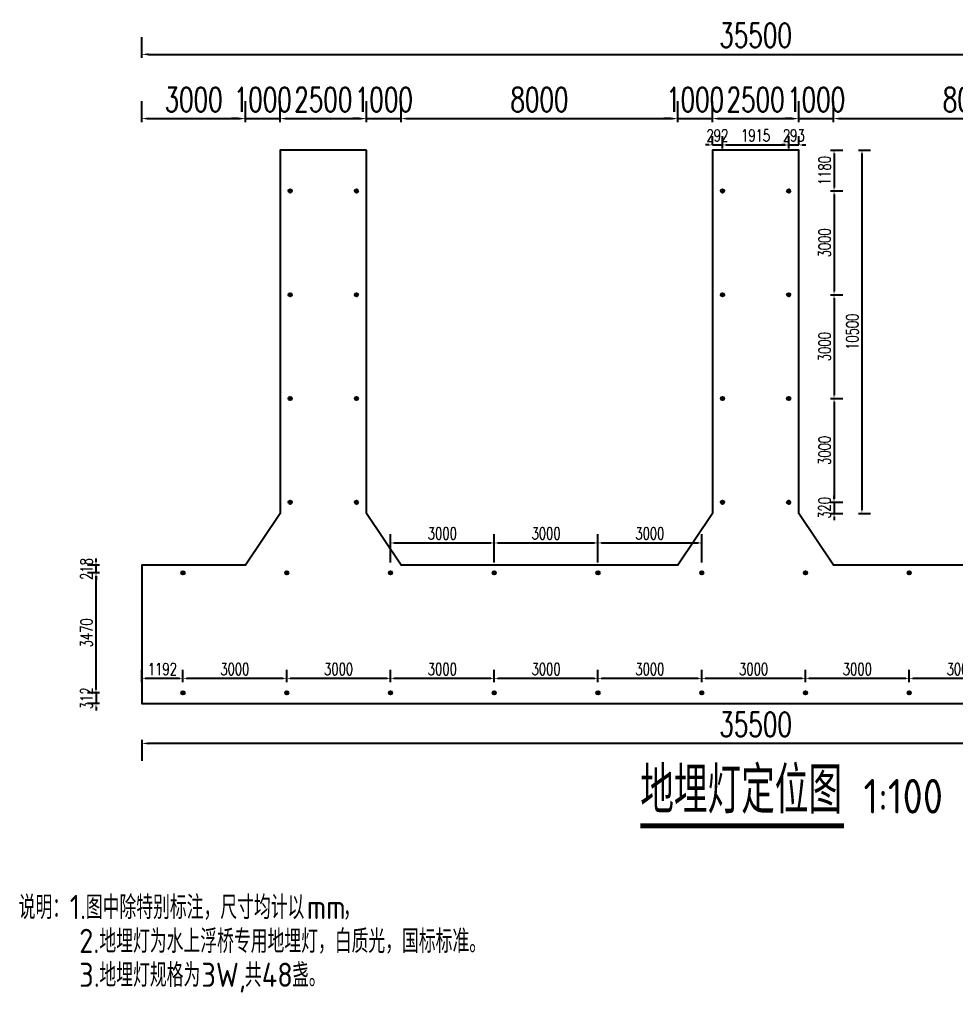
# Model space of a CAD drawing. Extents: x -89702 to 926017, y -610001 to -56924.
# Drawn here: x 589966 to 617032, y -237979 to -209850 of the extents above; entities that cross this region are included whole.
import ezdxf

# ---------------------------------------------------------------- set-up
doc = ezdxf.new("R2010")
doc.units = 0
doc.header["$LTSCALE"] = 10
doc.header["$MEASUREMENT"] = 0
for name, color, linetype in [('DIM_SYMB', 3, 'Continuous'), ('L-TEXT文字标注', 7, 'Continuous'), ('PUB_TEXT', 7, 'Continuous'), ('W-_ANTICOLLISION防撞措施', 6, 'Continuous'), ('W-STEEL_FRAME钢架', 3, 'Continuous')]:
    doc.layers.add(name, color=color, linetype=linetype)
doc.layers.add('文字标注', color=7, linetype='Continuous', lineweight=18)
doc.styles.get("Standard").update_dxf_attribs({"font": 'gbenor.shx', "bigfont": 'gbcbig.shx'})
doc.styles.add('STANDARD_T3', font='simplex.shx', dxfattribs={"width": 0.7, "bigfont": 'gbcbig.shx'})
doc.dimstyles.new('W&&100', dxfattribs={"dimtxt": 350, "dimasz": 100, "dimexe": 250, "dimexo": 300, "dimgap": 100, "dimtad": 1, "dimdec": 0, "dimzin": 0, "dimdsep": 46, "dimtxsty": 'STANDARD_T3', "dimcen": 0.09, "dimclrd": 1, "dimclre": 1, "dimclrt": 7, "dimazin": 2, "dimtfac": 1, "dimtdec": 0, "dimtix": 1, "dimtmove": 2, "dimatfit": 3, "dimfxl": 0, "dimtolj": 1, "dimtzin": 0, "dimarcsym": 0})
doc.dimstyles.new('W&&200', dxfattribs={"dimtxt": 700, "dimasz": 200, "dimexe": 500, "dimexo": 600, "dimgap": 200, "dimtad": 1, "dimdec": 0, "dimzin": 0, "dimdsep": 46, "dimtxsty": 'STANDARD_T3', "dimcen": 0.09, "dimclrd": 1, "dimclre": 1, "dimclrt": 7, "dimazin": 2, "dimtfac": 1, "dimtdec": 0, "dimtix": 1, "dimtmove": 2, "dimatfit": 3, "dimfxl": 0, "dimtolj": 1, "dimtzin": 0, "dimarcsym": 0})

# ---------------------------------------------------------------- blocks, each defined once
blk = doc.blocks.new('dimaideng')
for p, q in [((564094, -312860), (564168, -312927)), ((564165, -312857), (564096, -312930))]:
    blk.add_line(p, q)
blk.add_circle((564131, -312893), 50)
blk = doc.blocks.new('*U1735')
at = {"layer": 'W-_ANTICOLLISION防撞措施', "color": 0, "linetype": 'ByBlock'}
for p in [(-1733872, -2513095), (-1733872, -2516565)]:
    blk.add_blockref('dimaideng', p, dxfattribs=at)
blk = doc.blocks.new('*U1736')
at = {"layer": 'W-_ANTICOLLISION防撞措施', "color": 0, "linetype": 'ByBlock', "lineweight": -2, "transparency": 16777216}
for p in [(0, 0), (3000, 0), (6000, 0), (9000, 0), (12000, 0), (15000, 0), (18000, 0), (21000, 0), (24000, 0), (27000, 0), (30000, 0), (33000, 0)]:
    blk.add_blockref('*U1735', p, dxfattribs=at)
blk = doc.blocks.new('*U1729')
at = {"layer": 'W-_ANTICOLLISION防撞措施', "color": 0, "linetype": 'ByBlock'}
for p in [(-1734830, -2514830), (-1732915, -2514830)]:
    blk.add_blockref('dimaideng', p, dxfattribs=at)
blk = doc.blocks.new('*U1730')
at = {"layer": 'W-_ANTICOLLISION防撞措施', "color": 0, "linetype": 'ByBlock', "lineweight": -2, "transparency": 16777216}
for p in [(0, 9000), (0, 6000), (0, 3000), (0, 0)]:
    blk.add_blockref('*U1729', p, dxfattribs=at)
blk = doc.blocks.new('*U1731')
at = {"layer": 'W-_ANTICOLLISION防撞措施', "color": 0, "linetype": 'ByBlock'}
for p in [(-1734830, -2514830), (-1732915, -2514830)]:
    blk.add_blockref('dimaideng', p, dxfattribs=at)
blk = doc.blocks.new('*U1732')
at = {"layer": 'W-_ANTICOLLISION防撞措施', "color": 0, "linetype": 'ByBlock', "lineweight": -2, "transparency": 16777216}
for p in [(0, 9000), (0, 6000), (0, 3000), (0, 0)]:
    blk.add_blockref('*U1731', p, dxfattribs=at)
blk = doc.blocks.new('*D1803')
at = {"layer": 'Defpoints', "color": 0, "transparency": 16777216}
for p in [(596501, -212716), (593501, -225628), (596501, -225628)]:
    blk.add_point(p, dxfattribs=at)
at = {"layer": 'L-TEXT文字标注', "color": 1, "lineweight": -2, "transparency": 16777216}
for p, q in [((593501, -212816), (593501, -212216)), ((596501, -212816), (596501, -212216)), ((593701, -212716), (596301, -212716))]:
    blk.add_line(p, q, dxfattribs=at)
at = {"layer": 'L-TEXT文字标注', "color": 1, "transparency": 16777216}
for points in [[(593701, -212683), (593701, -212750), (593501, -212716)], [(596301, -212683), (596301, -212750), (596501, -212716)]]:
    blk.add_solid(points, dxfattribs=at)
at = {"layer": 'L-TEXT文字标注', "color": 7, "transparency": 16777216, "insert": (595001, -212166), "char_height": 700, "attachment_point": 5, "style": 'STANDARD_T3'}
blk.add_mtext('\\A1;3000', dxfattribs=at)
blk = doc.blocks.new('*D1804')
at = {"layer": 'Defpoints', "color": 0, "transparency": 16777216}
for p in [(597501, -212716), (597501, -213628), (596501, -225628)]:
    blk.add_point(p, dxfattribs=at)
at = {"layer": 'L-TEXT文字标注', "color": 1, "lineweight": -2, "transparency": 16777216}
for p, q in [((596501, -212816), (596501, -212216)), ((597501, -212816), (597501, -212216)), ((596301, -212716), (596101, -212716)), ((596501, -212716), (597501, -212716)), ((597701, -212716), (597901, -212716))]:
    blk.add_line(p, q, dxfattribs=at)
at = {"layer": 'L-TEXT文字标注', "color": 1, "transparency": 16777216}
for points in [[(596301, -212683), (596301, -212750), (596501, -212716)], [(597701, -212683), (597701, -212750), (597501, -212716)]]:
    blk.add_solid(points, dxfattribs=at)
at = {"layer": 'L-TEXT文字标注', "color": 7, "transparency": 16777216, "insert": (597001, -212166), "char_height": 700, "attachment_point": 5, "style": 'STANDARD_T3'}
blk.add_mtext('\\A1;1000', dxfattribs=at)
blk = doc.blocks.new('*D1805')
at = {"layer": 'Defpoints', "color": 0, "transparency": 16777216}
for p in [(600001, -212716), (597501, -213628), (600001, -213628)]:
    blk.add_point(p, dxfattribs=at)
at = {"layer": 'L-TEXT文字标注', "color": 1, "lineweight": -2, "transparency": 16777216}
for p, q in [((597501, -212816), (597501, -212216)), ((600001, -212816), (600001, -212216)), ((597701, -212716), (599801, -212716))]:
    blk.add_line(p, q, dxfattribs=at)
at = {"layer": 'L-TEXT文字标注', "color": 1, "transparency": 16777216}
for points in [[(597701, -212683), (597701, -212750), (597501, -212716)], [(599801, -212683), (599801, -212750), (600001, -212716)]]:
    blk.add_solid(points, dxfattribs=at)
at = {"layer": 'L-TEXT文字标注', "color": 7, "transparency": 16777216, "insert": (598751, -212166), "char_height": 700, "attachment_point": 5, "style": 'STANDARD_T3'}
blk.add_mtext('\\A1;2500', dxfattribs=at)
blk = doc.blocks.new('*D1806')
at = {"layer": 'Defpoints', "color": 0, "transparency": 16777216}
for p in [(601001, -212716), (600001, -213628), (601001, -225628)]:
    blk.add_point(p, dxfattribs=at)
at = {"layer": 'L-TEXT文字标注', "color": 1, "lineweight": -2, "transparency": 16777216}
for p, q in [((600001, -212816), (600001, -212216)), ((601001, -212816), (601001, -212216)), ((599801, -212716), (599601, -212716)), ((600001, -212716), (601001, -212716)), ((601201, -212716), (601401, -212716))]:
    blk.add_line(p, q, dxfattribs=at)
at = {"layer": 'L-TEXT文字标注', "color": 1, "transparency": 16777216}
for points in [[(599801, -212683), (599801, -212750), (600001, -212716)], [(601201, -212683), (601201, -212750), (601001, -212716)]]:
    blk.add_solid(points, dxfattribs=at)
at = {"layer": 'L-TEXT文字标注', "color": 7, "transparency": 16777216, "insert": (600501, -212166), "char_height": 700, "attachment_point": 5, "style": 'STANDARD_T3'}
blk.add_mtext('\\A1;1000', dxfattribs=at)
blk = doc.blocks.new('*D1807')
at = {"layer": 'Defpoints', "color": 0, "transparency": 16777216}
for p in [(609001, -212716), (601001, -225628), (609001, -225628)]:
    blk.add_point(p, dxfattribs=at)
at = {"layer": 'L-TEXT文字标注', "color": 1, "lineweight": -2, "transparency": 16777216}
for p, q in [((601001, -212816), (601001, -212216)), ((609001, -212816), (609001, -212216)), ((601201, -212716), (608801, -212716))]:
    blk.add_line(p, q, dxfattribs=at)
at = {"layer": 'L-TEXT文字标注', "color": 1, "transparency": 16777216}
for points in [[(601201, -212683), (601201, -212750), (601001, -212716)], [(608801, -212683), (608801, -212750), (609001, -212716)]]:
    blk.add_solid(points, dxfattribs=at)
at = {"layer": 'L-TEXT文字标注', "color": 7, "transparency": 16777216, "insert": (605001, -212166), "char_height": 700, "attachment_point": 5, "style": 'STANDARD_T3'}
blk.add_mtext('\\A1;8000', dxfattribs=at)
blk = doc.blocks.new('*D1797')
at = {"layer": 'Defpoints', "color": 0, "transparency": 16777216}
for p in [(610001, -212716), (610001, -213628), (609001, -225628)]:
    blk.add_point(p, dxfattribs=at)
at = {"layer": 'L-TEXT文字标注', "color": 1, "lineweight": -2, "transparency": 16777216}
for p, q in [((609001, -212816), (609001, -212216)), ((610001, -212816), (610001, -212216)), ((608801, -212716), (608601, -212716)), ((609001, -212716), (610001, -212716)), ((610201, -212716), (610401, -212716))]:
    blk.add_line(p, q, dxfattribs=at)
at = {"layer": 'L-TEXT文字标注', "color": 1, "transparency": 16777216}
for points in [[(608801, -212683), (608801, -212750), (609001, -212716)], [(610201, -212683), (610201, -212750), (610001, -212716)]]:
    blk.add_solid(points, dxfattribs=at)
at = {"layer": 'L-TEXT文字标注', "color": 7, "transparency": 16777216, "insert": (609501, -212166), "char_height": 700, "attachment_point": 5, "style": 'STANDARD_T3'}
blk.add_mtext('\\A1;1000', dxfattribs=at)
blk = doc.blocks.new('*D1798')
at = {"layer": 'Defpoints', "color": 0, "transparency": 16777216}
for p in [(612501, -212716), (610001, -213628), (612501, -213628)]:
    blk.add_point(p, dxfattribs=at)
at = {"layer": 'L-TEXT文字标注', "color": 1, "lineweight": -2, "transparency": 16777216}
for p, q in [((610001, -212816), (610001, -212216)), ((612501, -212816), (612501, -212216)), ((610201, -212716), (612301, -212716))]:
    blk.add_line(p, q, dxfattribs=at)
at = {"layer": 'L-TEXT文字标注', "color": 1, "transparency": 16777216}
for points in [[(610201, -212683), (610201, -212750), (610001, -212716)], [(612301, -212683), (612301, -212750), (612501, -212716)]]:
    blk.add_solid(points, dxfattribs=at)
at = {"layer": 'L-TEXT文字标注', "color": 7, "transparency": 16777216, "insert": (611251, -212166), "char_height": 700, "attachment_point": 5, "style": 'STANDARD_T3'}
blk.add_mtext('\\A1;2500', dxfattribs=at)
blk = doc.blocks.new('*D1799')
at = {"layer": 'Defpoints', "color": 0, "transparency": 16777216}
for p in [(613501, -212716), (612501, -213628), (613501, -225628)]:
    blk.add_point(p, dxfattribs=at)
at = {"layer": 'L-TEXT文字标注', "color": 1, "lineweight": -2, "transparency": 16777216}
for p, q in [((612501, -212816), (612501, -212216)), ((613501, -212816), (613501, -212216)), ((612301, -212716), (612101, -212716)), ((612501, -212716), (613501, -212716)), ((613701, -212716), (613901, -212716))]:
    blk.add_line(p, q, dxfattribs=at)
at = {"layer": 'L-TEXT文字标注', "color": 1, "transparency": 16777216}
for points in [[(612301, -212683), (612301, -212750), (612501, -212716)], [(613701, -212683), (613701, -212750), (613501, -212716)]]:
    blk.add_solid(points, dxfattribs=at)
at = {"layer": 'L-TEXT文字标注', "color": 7, "transparency": 16777216, "insert": (613001, -212166), "char_height": 700, "attachment_point": 5, "style": 'STANDARD_T3'}
blk.add_mtext('\\A1;1000', dxfattribs=at)
blk = doc.blocks.new('*D1800')
at = {"layer": 'Defpoints', "color": 0, "transparency": 16777216}
for p in [(621501, -212716), (613501, -225628), (621501, -225628)]:
    blk.add_point(p, dxfattribs=at)
at = {"layer": 'L-TEXT文字标注', "color": 1, "lineweight": -2, "transparency": 16777216}
for p, q in [((613501, -212816), (613501, -212216)), ((621501, -212816), (621501, -212216)), ((613701, -212716), (621301, -212716))]:
    blk.add_line(p, q, dxfattribs=at)
at = {"layer": 'L-TEXT文字标注', "color": 1, "transparency": 16777216}
for points in [[(613701, -212683), (613701, -212750), (613501, -212716)], [(621301, -212683), (621301, -212750), (621501, -212716)]]:
    blk.add_solid(points, dxfattribs=at)
at = {"layer": 'L-TEXT文字标注', "color": 7, "transparency": 16777216, "insert": (617501, -212166), "char_height": 700, "attachment_point": 5, "style": 'STANDARD_T3'}
blk.add_mtext('\\A1;8000', dxfattribs=at)
blk = doc.blocks.new('*D1812')
at = {"layer": 'Defpoints', "color": 0, "transparency": 16777216}
for p in [(593501, -229628), (629001, -229628), (593501, -230778)]:
    blk.add_point(p, dxfattribs=at)
at = {"layer": 'L-TEXT文字标注', "color": 1, "lineweight": -2, "transparency": 16777216}
for p, q in [((593501, -230678), (593501, -231278)), ((628801, -230778), (593701, -230778)), ((629001, -230678), (629001, -231278))]:
    blk.add_line(p, q, dxfattribs=at)
at = {"layer": 'L-TEXT文字标注', "color": 1, "transparency": 16777216}
for points in [[(593701, -230745), (593701, -230811), (593501, -230778)], [(628801, -230745), (628801, -230811), (629001, -230778)]]:
    blk.add_solid(points, dxfattribs=at)
at = {"layer": 'L-TEXT文字标注', "color": 7, "transparency": 16777216, "insert": (611251, -230228), "char_height": 700, "attachment_point": 5, "style": 'STANDARD_T3'}
blk.add_mtext('\\A1;35500', dxfattribs=at)
blk = doc.blocks.new('*D1795')
at = {"layer": 'Defpoints', "color": 0, "transparency": 16777216}
for p in [(629001, -210859), (593501, -212216), (629001, -212216)]:
    blk.add_point(p, dxfattribs=at)
at = {"layer": 'L-TEXT文字标注', "color": 1, "lineweight": -2, "transparency": 16777216}
for p, q in [((593501, -210959), (593501, -210359)), ((629001, -210959), (629001, -210359)), ((593701, -210859), (628801, -210859))]:
    blk.add_line(p, q, dxfattribs=at)
at = {"layer": 'L-TEXT文字标注', "color": 1, "transparency": 16777216}
for points in [[(593701, -210826), (593701, -210892), (593501, -210859)], [(628801, -210826), (628801, -210892), (629001, -210859)]]:
    blk.add_solid(points, dxfattribs=at)
at = {"layer": 'L-TEXT文字标注', "color": 7, "transparency": 16777216, "insert": (611251, -210309), "char_height": 700, "attachment_point": 5, "style": 'STANDARD_T3'}
blk.add_mtext('\\A1;35500', dxfattribs=at)
blk = doc.blocks.new('*D2155')
at = {"layer": 'Defpoints', "color": 0, "transparency": 16777216}
for p in [(612501, -213628), (612208, -214808), (613519, -214808)]:
    blk.add_point(p, dxfattribs=at)
at = {"layer": '文字标注', "color": 1, "lineweight": -2, "transparency": 16777216}
for p, q in [((613419, -213628), (613769, -213628)), ((613519, -213728), (613519, -214708)), ((613419, -214808), (613769, -214808))]:
    blk.add_line(p, q, dxfattribs=at)
at = {"layer": '文字标注', "color": 1, "transparency": 16777216}
for points in [[(613502, -213728), (613535, -213728), (613519, -213628)], [(613502, -214708), (613535, -214708), (613519, -214808)]]:
    blk.add_solid(points, dxfattribs=at)
at = {"layer": '文字标注', "color": 7, "transparency": 16777216, "insert": (613244, -214218), "char_height": 350, "attachment_point": 5, "rotation": 90, "style": 'STANDARD_T3'}
blk.add_mtext('\\A1;1180', dxfattribs=at)
blk = doc.blocks.new('*D2156')
at = {"layer": 'Defpoints', "color": 0, "transparency": 16777216}
for p in [(612208, -214808), (612208, -217808), (613519, -217808)]:
    blk.add_point(p, dxfattribs=at)
at = {"layer": '文字标注', "color": 1, "lineweight": -2, "transparency": 16777216}
for p, q in [((613419, -214808), (613769, -214808)), ((613519, -214908), (613519, -217708)), ((613419, -217808), (613769, -217808))]:
    blk.add_line(p, q, dxfattribs=at)
at = {"layer": '文字标注', "color": 1, "transparency": 16777216}
for points in [[(613502, -214908), (613535, -214908), (613519, -214808)], [(613502, -217708), (613535, -217708), (613519, -217808)]]:
    blk.add_solid(points, dxfattribs=at)
at = {"layer": '文字标注', "color": 7, "transparency": 16777216, "insert": (613244, -216308), "char_height": 350, "attachment_point": 5, "rotation": 90, "style": 'STANDARD_T3'}
blk.add_mtext('\\A1;3000', dxfattribs=at)
blk = doc.blocks.new('*D2157')
at = {"layer": 'Defpoints', "color": 0, "transparency": 16777216}
for p in [(612208, -217808), (612208, -220808), (613519, -220808)]:
    blk.add_point(p, dxfattribs=at)
at = {"layer": '文字标注', "color": 1, "lineweight": -2, "transparency": 16777216}
for p, q in [((613419, -217808), (613769, -217808)), ((613519, -217908), (613519, -220708)), ((613419, -220808), (613769, -220808))]:
    blk.add_line(p, q, dxfattribs=at)
at = {"layer": '文字标注', "color": 1, "transparency": 16777216}
for points in [[(613502, -217908), (613535, -217908), (613519, -217808)], [(613502, -220708), (613535, -220708), (613519, -220808)]]:
    blk.add_solid(points, dxfattribs=at)
at = {"layer": '文字标注', "color": 7, "transparency": 16777216, "insert": (613244, -219308), "char_height": 350, "attachment_point": 5, "rotation": 90, "style": 'STANDARD_T3'}
blk.add_mtext('\\A1;3000', dxfattribs=at)
blk = doc.blocks.new('*D2158')
at = {"layer": 'Defpoints', "color": 0, "transparency": 16777216}
for p in [(612208, -220808), (612208, -223808), (613519, -223808)]:
    blk.add_point(p, dxfattribs=at)
at = {"layer": '文字标注', "color": 1, "lineweight": -2, "transparency": 16777216}
for p, q in [((613419, -220808), (613769, -220808)), ((613519, -220908), (613519, -223708)), ((613419, -223808), (613769, -223808))]:
    blk.add_line(p, q, dxfattribs=at)
at = {"layer": '文字标注', "color": 1, "transparency": 16777216}
for points in [[(613502, -220908), (613535, -220908), (613519, -220808)], [(613502, -223708), (613535, -223708), (613519, -223808)]]:
    blk.add_solid(points, dxfattribs=at)
at = {"layer": '文字标注', "color": 7, "transparency": 16777216, "insert": (613244, -222308), "char_height": 350, "attachment_point": 5, "rotation": 90, "style": 'STANDARD_T3'}
blk.add_mtext('\\A1;3000', dxfattribs=at)
blk = doc.blocks.new('*D2159')
at = {"layer": 'Defpoints', "color": 0, "transparency": 16777216}
for p in [(612208, -223808), (612501, -224128), (613519, -224128)]:
    blk.add_point(p, dxfattribs=at)
at = {"layer": '文字标注', "color": 1, "lineweight": -2, "transparency": 16777216}
for p, q in [((613519, -223708), (613519, -223608)), ((613419, -223808), (613769, -223808)), ((613519, -223808), (613519, -224128)), ((613419, -224128), (613769, -224128)), ((613519, -224228), (613519, -224328))]:
    blk.add_line(p, q, dxfattribs=at)
at = {"layer": '文字标注', "color": 1, "transparency": 16777216}
for points in [[(613502, -223708), (613535, -223708), (613519, -223808)], [(613502, -224228), (613535, -224228), (613519, -224128)]]:
    blk.add_solid(points, dxfattribs=at)
at = {"layer": '文字标注', "color": 7, "transparency": 16777216, "insert": (613244, -223968), "char_height": 350, "attachment_point": 5, "rotation": 90, "style": 'STANDARD_T3'}
blk.add_mtext('\\A1;320', dxfattribs=at)
blk = doc.blocks.new('*D2160')
at = {"layer": 'Defpoints', "color": 0, "transparency": 16777216}
for p in [(612501, -213628), (612501, -224128), (614324, -224128)]:
    blk.add_point(p, dxfattribs=at)
at = {"layer": '文字标注', "color": 1, "lineweight": -2, "transparency": 16777216}
for p, q in [((614224, -213628), (614574, -213628)), ((614324, -213728), (614324, -224028)), ((614224, -224128), (614574, -224128))]:
    blk.add_line(p, q, dxfattribs=at)
at = {"layer": '文字标注', "color": 1, "transparency": 16777216}
for points in [[(614308, -213728), (614341, -213728), (614324, -213628)], [(614308, -224028), (614341, -224028), (614324, -224128)]]:
    blk.add_solid(points, dxfattribs=at)
at = {"layer": '文字标注', "color": 7, "transparency": 16777216, "insert": (614049, -218878), "char_height": 350, "attachment_point": 5, "rotation": 90, "style": 'STANDARD_T3'}
blk.add_mtext('\\A1;10500', dxfattribs=at)
blk = doc.blocks.new('*D2165')
at = {"layer": 'Defpoints', "color": 0, "transparency": 16777216}
for p in [(615693, -228905), (615693, -229316), (618693, -229316)]:
    blk.add_point(p, dxfattribs=at)
at = {"layer": '文字标注', "color": 1, "lineweight": -2, "transparency": 16777216}
for p, q in [((615693, -229005), (615693, -228655)), ((618693, -229005), (618693, -228655)), ((618593, -228905), (615793, -228905))]:
    blk.add_line(p, q, dxfattribs=at)
at = {"layer": '文字标注', "color": 1, "transparency": 16777216}
for points in [[(615793, -228889), (615793, -228922), (615693, -228905)], [(618593, -228889), (618593, -228922), (618693, -228905)]]:
    blk.add_solid(points, dxfattribs=at)
at = {"layer": '文字标注', "color": 7, "transparency": 16777216, "insert": (617193, -228630), "char_height": 350, "attachment_point": 5, "style": 'STANDARD_T3'}
blk.add_mtext('\\A1;3000', dxfattribs=at)
blk = doc.blocks.new('*D2166')
at = {"layer": 'Defpoints', "color": 0, "transparency": 16777216}
for p in [(612693, -228905), (612693, -229316), (615693, -229316)]:
    blk.add_point(p, dxfattribs=at)
at = {"layer": '文字标注', "color": 1, "lineweight": -2, "transparency": 16777216}
for p, q in [((612693, -229005), (612693, -228655)), ((615693, -229005), (615693, -228655)), ((615593, -228905), (612793, -228905))]:
    blk.add_line(p, q, dxfattribs=at)
at = {"layer": '文字标注', "color": 1, "transparency": 16777216}
for points in [[(612793, -228889), (612793, -228922), (612693, -228905)], [(615593, -228889), (615593, -228922), (615693, -228905)]]:
    blk.add_solid(points, dxfattribs=at)
at = {"layer": '文字标注', "color": 7, "transparency": 16777216, "insert": (614193, -228630), "char_height": 350, "attachment_point": 5, "style": 'STANDARD_T3'}
blk.add_mtext('\\A1;3000', dxfattribs=at)
blk = doc.blocks.new('*D2167')
at = {"layer": 'Defpoints', "color": 0, "transparency": 16777216}
for p in [(609693, -228905), (609693, -229316), (612693, -229316)]:
    blk.add_point(p, dxfattribs=at)
at = {"layer": '文字标注', "color": 1, "lineweight": -2, "transparency": 16777216}
for p, q in [((609693, -229005), (609693, -228655)), ((612693, -229005), (612693, -228655)), ((612593, -228905), (609793, -228905))]:
    blk.add_line(p, q, dxfattribs=at)
at = {"layer": '文字标注', "color": 1, "transparency": 16777216}
for points in [[(609793, -228889), (609793, -228922), (609693, -228905)], [(612593, -228889), (612593, -228922), (612693, -228905)]]:
    blk.add_solid(points, dxfattribs=at)
at = {"layer": '文字标注', "color": 7, "transparency": 16777216, "insert": (611193, -228630), "char_height": 350, "attachment_point": 5, "style": 'STANDARD_T3'}
blk.add_mtext('\\A1;3000', dxfattribs=at)
blk = doc.blocks.new('*D2168')
at = {"layer": 'Defpoints', "color": 0, "transparency": 16777216}
for p in [(606693, -228905), (606693, -229316), (609693, -229316)]:
    blk.add_point(p, dxfattribs=at)
at = {"layer": '文字标注', "color": 1, "lineweight": -2, "transparency": 16777216}
for p, q in [((606693, -229005), (606693, -228655)), ((609693, -229005), (609693, -228655)), ((609593, -228905), (606793, -228905))]:
    blk.add_line(p, q, dxfattribs=at)
at = {"layer": '文字标注', "color": 1, "transparency": 16777216}
for points in [[(606793, -228889), (606793, -228922), (606693, -228905)], [(609593, -228889), (609593, -228922), (609693, -228905)]]:
    blk.add_solid(points, dxfattribs=at)
at = {"layer": '文字标注', "color": 7, "transparency": 16777216, "insert": (608193, -228630), "char_height": 350, "attachment_point": 5, "style": 'STANDARD_T3'}
blk.add_mtext('\\A1;3000', dxfattribs=at)
blk = doc.blocks.new('*D2169')
at = {"layer": 'Defpoints', "color": 0, "transparency": 16777216}
for p in [(603693, -228905), (603693, -229316), (606693, -229316)]:
    blk.add_point(p, dxfattribs=at)
at = {"layer": '文字标注', "color": 1, "lineweight": -2, "transparency": 16777216}
for p, q in [((603693, -229005), (603693, -228655)), ((606693, -229005), (606693, -228655)), ((606593, -228905), (603793, -228905))]:
    blk.add_line(p, q, dxfattribs=at)
at = {"layer": '文字标注', "color": 1, "transparency": 16777216}
for points in [[(603793, -228889), (603793, -228922), (603693, -228905)], [(606593, -228889), (606593, -228922), (606693, -228905)]]:
    blk.add_solid(points, dxfattribs=at)
at = {"layer": '文字标注', "color": 7, "transparency": 16777216, "insert": (605193, -228630), "char_height": 350, "attachment_point": 5, "style": 'STANDARD_T3'}
blk.add_mtext('\\A1;3000', dxfattribs=at)
blk = doc.blocks.new('*D2170')
at = {"layer": 'Defpoints', "color": 0, "transparency": 16777216}
for p in [(600693, -228905), (600693, -229316), (603693, -229316)]:
    blk.add_point(p, dxfattribs=at)
at = {"layer": '文字标注', "color": 1, "lineweight": -2, "transparency": 16777216}
for p, q in [((600693, -229005), (600693, -228655)), ((603693, -229005), (603693, -228655)), ((603593, -228905), (600793, -228905))]:
    blk.add_line(p, q, dxfattribs=at)
at = {"layer": '文字标注', "color": 1, "transparency": 16777216}
for points in [[(600793, -228889), (600793, -228922), (600693, -228905)], [(603593, -228889), (603593, -228922), (603693, -228905)]]:
    blk.add_solid(points, dxfattribs=at)
at = {"layer": '文字标注', "color": 7, "transparency": 16777216, "insert": (602193, -228630), "char_height": 350, "attachment_point": 5, "style": 'STANDARD_T3'}
blk.add_mtext('\\A1;3000', dxfattribs=at)
blk = doc.blocks.new('*D2171')
at = {"layer": 'Defpoints', "color": 0, "transparency": 16777216}
for p in [(597693, -228905), (597693, -229316), (600693, -229316)]:
    blk.add_point(p, dxfattribs=at)
at = {"layer": '文字标注', "color": 1, "lineweight": -2, "transparency": 16777216}
for p, q in [((597693, -229005), (597693, -228655)), ((600693, -229005), (600693, -228655)), ((600593, -228905), (597793, -228905))]:
    blk.add_line(p, q, dxfattribs=at)
at = {"layer": '文字标注', "color": 1, "transparency": 16777216}
for points in [[(597793, -228889), (597793, -228922), (597693, -228905)], [(600593, -228889), (600593, -228922), (600693, -228905)]]:
    blk.add_solid(points, dxfattribs=at)
at = {"layer": '文字标注', "color": 7, "transparency": 16777216, "insert": (599193, -228630), "char_height": 350, "attachment_point": 5, "style": 'STANDARD_T3'}
blk.add_mtext('\\A1;3000', dxfattribs=at)
blk = doc.blocks.new('*D2172')
at = {"layer": 'Defpoints', "color": 0, "transparency": 16777216}
for p in [(594693, -228905), (594693, -229316), (597693, -229316)]:
    blk.add_point(p, dxfattribs=at)
at = {"layer": '文字标注', "color": 1, "lineweight": -2, "transparency": 16777216}
for p, q in [((594693, -229005), (594693, -228655)), ((597693, -229005), (597693, -228655)), ((597593, -228905), (594793, -228905))]:
    blk.add_line(p, q, dxfattribs=at)
at = {"layer": '文字标注', "color": 1, "transparency": 16777216}
for points in [[(594793, -228889), (594793, -228922), (594693, -228905)], [(597593, -228889), (597593, -228922), (597693, -228905)]]:
    blk.add_solid(points, dxfattribs=at)
at = {"layer": '文字标注', "color": 7, "transparency": 16777216, "insert": (596193, -228630), "char_height": 350, "attachment_point": 5, "style": 'STANDARD_T3'}
blk.add_mtext('\\A1;3000', dxfattribs=at)
blk = doc.blocks.new('*D2173')
at = {"layer": 'Defpoints', "color": 0, "transparency": 16777216}
for p in [(593501, -228905), (594693, -229316), (593501, -229628)]:
    blk.add_point(p, dxfattribs=at)
at = {"layer": '文字标注', "color": 1, "lineweight": -2, "transparency": 16777216}
for p, q in [((593501, -229005), (593501, -228655)), ((594693, -229005), (594693, -228655)), ((594593, -228905), (593601, -228905))]:
    blk.add_line(p, q, dxfattribs=at)
at = {"layer": '文字标注', "color": 1, "transparency": 16777216}
for points in [[(593601, -228889), (593601, -228922), (593501, -228905)], [(594593, -228889), (594593, -228922), (594693, -228905)]]:
    blk.add_solid(points, dxfattribs=at)
at = {"layer": '文字标注', "color": 7, "transparency": 16777216, "insert": (594097, -228630), "char_height": 350, "attachment_point": 5, "style": 'STANDARD_T3'}
blk.add_mtext('\\A1;1192', dxfattribs=at)
blk = doc.blocks.new('*D2174')
at = {"layer": 'Defpoints', "color": 0, "transparency": 16777216}
for p in [(592179, -225846), (594693, -225846), (594693, -229316)]:
    blk.add_point(p, dxfattribs=at)
at = {"layer": '文字标注', "color": 1, "lineweight": -2, "transparency": 16777216}
for p, q in [((592279, -225846), (591929, -225846)), ((592179, -229216), (592179, -225946)), ((592279, -229316), (591929, -229316))]:
    blk.add_line(p, q, dxfattribs=at)
at = {"layer": '文字标注', "color": 1, "transparency": 16777216}
for points in [[(592162, -225946), (592196, -225946), (592179, -225846)], [(592162, -229216), (592196, -229216), (592179, -229316)]]:
    blk.add_solid(points, dxfattribs=at)
at = {"layer": '文字标注', "color": 7, "transparency": 16777216, "insert": (591904, -227581), "char_height": 350, "attachment_point": 5, "rotation": 90, "style": 'STANDARD_T3'}
blk.add_mtext('\\A1;3470', dxfattribs=at)
blk = doc.blocks.new('*D2175')
at = {"layer": 'Defpoints', "color": 0, "transparency": 16777216}
for p in [(592179, -225628), (593501, -225628), (594693, -225846)]:
    blk.add_point(p, dxfattribs=at)
at = {"layer": '文字标注', "color": 1, "lineweight": -2, "transparency": 16777216}
for p, q in [((592179, -225528), (592179, -225428)), ((592279, -225628), (591929, -225628)), ((592279, -225846), (591929, -225846)), ((592179, -225846), (592179, -225628)), ((592179, -225946), (592179, -226046))]:
    blk.add_line(p, q, dxfattribs=at)
at = {"layer": '文字标注', "color": 1, "transparency": 16777216}
for points in [[(592162, -225528), (592196, -225528), (592179, -225628)], [(592162, -225946), (592196, -225946), (592179, -225846)]]:
    blk.add_solid(points, dxfattribs=at)
at = {"layer": '文字标注', "color": 7, "transparency": 16777216, "insert": (591904, -225737), "char_height": 350, "attachment_point": 5, "rotation": 90, "style": 'STANDARD_T3'}
blk.add_mtext('\\A1;218', dxfattribs=at)
blk = doc.blocks.new('*D2176')
at = {"layer": 'Defpoints', "color": 0, "transparency": 16777216}
for p in [(594693, -229316), (592179, -229628), (593501, -229628)]:
    blk.add_point(p, dxfattribs=at)
at = {"layer": '文字标注', "color": 1, "lineweight": -2, "transparency": 16777216}
for p, q in [((592179, -229216), (592179, -229116)), ((592279, -229316), (591929, -229316)), ((592179, -229316), (592179, -229628)), ((592279, -229628), (591929, -229628)), ((592179, -229728), (592179, -229828))]:
    blk.add_line(p, q, dxfattribs=at)
at = {"layer": '文字标注', "color": 1, "transparency": 16777216}
for points in [[(592162, -229216), (592196, -229216), (592179, -229316)], [(592162, -229728), (592196, -229728), (592179, -229628)]]:
    blk.add_solid(points, dxfattribs=at)
at = {"layer": '文字标注', "color": 7, "transparency": 16777216, "insert": (591904, -229472), "char_height": 350, "attachment_point": 5, "rotation": 90, "style": 'STANDARD_T3'}
blk.add_mtext('\\A1;312', dxfattribs=at)
blk = doc.blocks.new('*D2177')
at = {"layer": 'Defpoints', "color": 0, "transparency": 16777216}
for p in [(603693, -224983), (600693, -225846), (603693, -225846)]:
    blk.add_point(p, dxfattribs=at)
at = {"layer": '文字标注', "color": 1, "lineweight": -2, "transparency": 16777216}
for p, q in [((600693, -225546), (600693, -224733)), ((603693, -225546), (603693, -224733)), ((600793, -224983), (603593, -224983))]:
    blk.add_line(p, q, dxfattribs=at)
at = {"layer": '文字标注', "color": 1, "transparency": 16777216}
for points in [[(600793, -224966), (600793, -225000), (600693, -224983)], [(603593, -224966), (603593, -225000), (603693, -224983)]]:
    blk.add_solid(points, dxfattribs=at)
at = {"layer": '文字标注', "color": 7, "transparency": 16777216, "insert": (602193, -224708), "char_height": 350, "attachment_point": 5, "style": 'STANDARD_T3'}
blk.add_mtext('\\A1;3000', dxfattribs=at)
blk = doc.blocks.new('*D2178')
at = {"layer": 'Defpoints', "color": 0, "transparency": 16777216}
for p in [(606693, -224983), (603693, -225846), (606693, -225846)]:
    blk.add_point(p, dxfattribs=at)
at = {"layer": '文字标注', "color": 1, "lineweight": -2, "transparency": 16777216}
for p, q in [((603693, -225546), (603693, -224733)), ((606693, -225546), (606693, -224733)), ((603793, -224983), (606593, -224983))]:
    blk.add_line(p, q, dxfattribs=at)
at = {"layer": '文字标注', "color": 1, "transparency": 16777216}
for points in [[(603793, -224966), (603793, -225000), (603693, -224983)], [(606593, -224966), (606593, -225000), (606693, -224983)]]:
    blk.add_solid(points, dxfattribs=at)
at = {"layer": '文字标注', "color": 7, "transparency": 16777216, "insert": (605193, -224708), "char_height": 350, "attachment_point": 5, "style": 'STANDARD_T3'}
blk.add_mtext('\\A1;3000', dxfattribs=at)
blk = doc.blocks.new('*D2179')
at = {"layer": 'Defpoints', "color": 0, "transparency": 16777216}
for p in [(609693, -224983), (606693, -225846), (609693, -225846)]:
    blk.add_point(p, dxfattribs=at)
at = {"layer": '文字标注', "color": 1, "lineweight": -2, "transparency": 16777216}
for p, q in [((606693, -225546), (606693, -224733)), ((609693, -225546), (609693, -224733)), ((606793, -224983), (609593, -224983))]:
    blk.add_line(p, q, dxfattribs=at)
at = {"layer": '文字标注', "color": 1, "transparency": 16777216}
for points in [[(606793, -224966), (606793, -225000), (606693, -224983)], [(609593, -224966), (609593, -225000), (609693, -224983)]]:
    blk.add_solid(points, dxfattribs=at)
at = {"layer": '文字标注', "color": 7, "transparency": 16777216, "insert": (608193, -224708), "char_height": 350, "attachment_point": 5, "style": 'STANDARD_T3'}
blk.add_mtext('\\A1;3000', dxfattribs=at)
blk = doc.blocks.new('*D2180')
at = {"layer": 'Defpoints', "color": 0, "transparency": 16777216}
for p in [(610293, -213478), (610001, -213628), (610293, -214808)]:
    blk.add_point(p, dxfattribs=at)
at = {"layer": '文字标注', "color": 1, "lineweight": -2, "transparency": 16777216}
for p, q in [((609901, -213478), (609801, -213478)), ((610001, -213478), (610001, -213228)), ((610001, -213478), (610293, -213478)), ((610293, -213578), (610293, -213228)), ((610393, -213478), (610493, -213478))]:
    blk.add_line(p, q, dxfattribs=at)
at = {"layer": '文字标注', "color": 1, "transparency": 16777216}
for points in [[(609901, -213462), (609901, -213495), (610001, -213478)], [(610393, -213462), (610393, -213495), (610293, -213478)]]:
    blk.add_solid(points, dxfattribs=at)
at = {"layer": '文字标注', "color": 7, "transparency": 16777216, "insert": (610147, -213203), "char_height": 350, "attachment_point": 5, "style": 'STANDARD_T3'}
blk.add_mtext('\\A1;292', dxfattribs=at)
blk = doc.blocks.new('*D2181')
at = {"layer": 'Defpoints', "color": 0, "transparency": 16777216}
for p in [(612208, -213478), (610293, -214808), (612208, -214808)]:
    blk.add_point(p, dxfattribs=at)
at = {"layer": '文字标注', "color": 1, "lineweight": -2, "transparency": 16777216}
for p, q in [((610293, -213578), (610293, -213228)), ((610393, -213478), (612108, -213478)), ((612208, -213578), (612208, -213228))]:
    blk.add_line(p, q, dxfattribs=at)
at = {"layer": '文字标注', "color": 1, "transparency": 16777216}
for points in [[(610393, -213462), (610393, -213495), (610293, -213478)], [(612108, -213462), (612108, -213495), (612208, -213478)]]:
    blk.add_solid(points, dxfattribs=at)
at = {"layer": '文字标注', "color": 7, "transparency": 16777216, "insert": (611251, -213203), "char_height": 350, "attachment_point": 5, "style": 'STANDARD_T3'}
blk.add_mtext('\\A1;1915', dxfattribs=at)
blk = doc.blocks.new('*D2182')
at = {"layer": 'Defpoints', "color": 0, "transparency": 16777216}
for p in [(612501, -213478), (612501, -213628), (612208, -214808)]:
    blk.add_point(p, dxfattribs=at)
at = {"layer": '文字标注', "color": 1, "lineweight": -2, "transparency": 16777216}
for p, q in [((612108, -213478), (612008, -213478)), ((612208, -213578), (612208, -213228)), ((612208, -213478), (612501, -213478)), ((612501, -213478), (612501, -213228)), ((612601, -213478), (612701, -213478))]:
    blk.add_line(p, q, dxfattribs=at)
at = {"layer": '文字标注', "color": 1, "transparency": 16777216}
for points in [[(612108, -213462), (612108, -213495), (612208, -213478)], [(612601, -213462), (612601, -213495), (612501, -213478)]]:
    blk.add_solid(points, dxfattribs=at)
at = {"layer": '文字标注', "color": 7, "transparency": 16777216, "insert": (612355, -213203), "char_height": 350, "attachment_point": 5, "style": 'STANDARD_T3'}
blk.add_mtext('\\A1;293', dxfattribs=at)

msp = doc.modelspace()

# ---------------------------------------------------------------- linework, layer by layer
at = {"layer": 'DIM_SYMB', "color": 3, "const_width": 140}
msp.add_lwpolyline([(607915.7, -233160), (613810.6, -233160)], dxfattribs=at)
at = {"layer": 'W-STEEL_FRAME钢架'}
msp.add_lwpolyline([(600000.9, -213627.9), (597500.9, -213627.9), (597500.9, -224127.9), (596500.9, -225627.9), (593500.9, -225627.9), (593500.9, -229627.9), (629000.9, -229627.9), (629000.9, -225627.9), (626000.9, -225627.9), (625000.9, -224127.9), (625000.9, -213627.9), (622500.9, -213627.9), (622500.9, -224127.9), (621500.9, -225627.9), (613500.9, -225627.9), (612500.9, -224127.9), (612500.9, -213627.9), (610000.9, -213627.9), (610000.9, -224127.9), (609000.9, -225627.9), (601000.9, -225627.9), (600000.9, -224127.9)], close=True, dxfattribs=at)

# ---------------------------------------------------------------- block references
at = {"layer": 'W-_ANTICOLLISION防撞措施', "color": 0, "linetype": 'ByBlock'}
for name, p in [('*U1730', (1768492.2, 2603915.5)), ('*U1732', (1780992.2, 2603915.5)), ('*U1736', (1764434.8, 2600142.3))]:
    msp.add_blockref(name, p, dxfattribs=at)

# ---------------------------------------------------------------- texts
at = {"layer": 'PUB_TEXT', "color": 7}
for s, height, p in [('地埋灯定位图', 1350.35, (607915.7, -232805.5)), ('1:100', 1000, (614370.6, -232805.5))]:
    msp.add_text(s, height=height, dxfattribs=at).set_placement(p)
at = {"layer": '文字标注'}
for s, height, p in [('说明：', 675.18, (589943.7, -235856)), ('1.', 700, (591418.2, -235856)), ('图中除特别标注，尺寸均计以', 675.177, (591884.9, -235856)), ('mm', 700, (598274.2, -235856)), ('，', 675.2, (599324.2, -235856)), ('2.', 700, (591693.7, -236836)), ('地埋灯为水上浮桥专用地埋灯，白质光，国标标准。', 675.177, (592277, -236836)), ('3.', 700, (591693.7, -237816)), ('地埋灯规格为', 675.18, (592277, -237816)), ('3W,', 700, (595226, -237816)), ('共', 675.2, (596480.2, -237816)), ('48', 700, (596971.6, -237816)), ('盏。', 675.18, (597846.6, -237816))]:
    msp.add_text(s, height=height, dxfattribs=at).set_placement(p)

# ---------------------------------------------------------------- dimensions: what is measured, and where the dimension line sits
at = {"layer": 'L-TEXT文字标注', "color": 3}
for base, p1, p2, picture, middle in [((629000.9, -210859.2), (593500.9, -212216.4), (629000.9, -212216.4), '*D1795', (611250.9, -210309.2)), ((596500.9, -212716.4), (593500.9, -225627.9), (596500.9, -225627.9), '*D1803', (595000.9, -212166.4)), ((597500.9, -212716.4), (596500.9, -225627.9), (597500.9, -213627.9), '*D1804', (597000.9, -212166.4)), ((600000.9, -212716.4), (597500.9, -213627.9), (600000.9, -213627.9), '*D1805', (598750.9, -212166.4)), ((601000.9, -212716.4), (600000.9, -213627.9), (601000.9, -225627.9), '*D1806', (600500.9, -212166.4)), ((609000.9, -212716.4), (601000.9, -225627.9), (609000.9, -225627.9), '*D1807', (605000.9, -212166.4)), ((610000.9, -212716.4), (609000.9, -225627.9), (610000.9, -213627.9), '*D1797', (609500.9, -212166.4)), ((612500.9, -212716.4), (610000.9, -213627.9), (612500.9, -213627.9), '*D1798', (611250.9, -212166.4)), ((613500.9, -212716.4), (612500.9, -213627.9), (613500.9, -225627.9), '*D1799', (613000.9, -212166.4)), ((621500.9, -212716.4), (613500.9, -225627.9), (621500.9, -225627.9), '*D1800', (617500.9, -212166.4)), ((593500.9, -230778.1), (629000.9, -229627.9), (593500.9, -229627.9), '*D1812', (611250.9, -230228.1))]:
    dim = msp.add_linear_dim(base=base, p1=p1, p2=p2, dimstyle='W&&200', override={"dimfxlon": 1}, dxfattribs=at)
    dim.commit()
    dim.dimension.update_dxf_attribs({"geometry": picture, "text_midpoint": middle})
at = {"layer": '文字标注'}
for base, p1, p2, picture, middle in [((610293.2, -213478.4), (610000.9, -213627.9), (610293.2, -214807.6), '*D2180', (610147, -213203.4)), ((612208.3, -213478.4), (610293.2, -214807.6), (612208.3, -214807.6), '*D2181', (611250.7, -213203.4)), ((612500.9, -213478.4), (612208.3, -214807.6), (612500.9, -213627.9), '*D2182', (612354.6, -213203.4)), ((593500.9, -228905.5), (594693.3, -229315.6), (593500.9, -229627.9), '*D2173', (594097.1, -228630.5)), ((594693.3, -228905.5), (597693.3, -229315.6), (594693.3, -229315.6), '*D2172', (596193.3, -228630.5)), ((597693.3, -228905.5), (600693.3, -229315.6), (597693.3, -229315.6), '*D2171', (599193.3, -228630.5)), ((600693.3, -228905.5), (603693.3, -229315.6), (600693.3, -229315.6), '*D2170', (602193.3, -228630.5)), ((603693.3, -228905.5), (606693.3, -229315.6), (603693.3, -229315.6), '*D2169', (605193.3, -228630.5)), ((606693.3, -228905.5), (609693.3, -229315.6), (606693.3, -229315.6), '*D2168', (608193.3, -228630.5)), ((609693.3, -228905.5), (612693.3, -229315.6), (609693.3, -229315.6), '*D2167', (611193.3, -228630.5)), ((612693.3, -228905.5), (615693.3, -229315.6), (612693.3, -229315.6), '*D2166', (614193.3, -228630.5)), ((615693.3, -228905.5), (618693.3, -229315.6), (615693.3, -229315.6), '*D2165', (617193.3, -228630.5))]:
    dim = msp.add_linear_dim(base=base, p1=p1, p2=p2, dimstyle='W&&100', override={"dimfxlon": 1}, dxfattribs=at)
    dim.commit()
    dim.dimension.update_dxf_attribs({"geometry": picture, "text_midpoint": middle})
for base, p1, p2, picture, middle in [((613518.6, -214807.6), (612500.9, -213627.9), (612208.3, -214807.6), '*D2155', (613243.6, -214217.8)), ((614324.3, -224127.9), (612500.9, -213627.9), (612500.9, -224127.9), '*D2160', (614049.3, -218877.9)), ((613518.6, -217807.6), (612208.3, -214807.6), (612208.3, -217807.6), '*D2156', (613243.6, -216307.6)), ((613518.6, -220807.6), (612208.3, -217807.6), (612208.3, -220807.6), '*D2157', (613243.6, -219307.6)), ((613518.6, -223807.6), (612208.3, -220807.6), (612208.3, -223807.6), '*D2158', (613243.6, -222307.6)), ((613518.6, -224127.9), (612208.3, -223807.6), (612500.9, -224127.9), '*D2159', (613243.6, -223967.8)), ((592178.9, -225627.9), (594693.3, -225846.1), (593500.9, -225627.9), '*D2175', (591903.9, -225737)), ((592178.882, -225846.0511), (594693.2997, -229315.634), (594693.2997, -225846.0511), '*D2174', (591903.882, -227580.8425)), ((592178.9, -229627.9), (594693.3, -229315.6), (593500.9, -229627.9), '*D2176', (591903.9, -229471.8))]:
    dim = msp.add_linear_dim(base=base, p1=p1, p2=p2, angle=90, dimstyle='W&&100', override={"dimfxlon": 1}, dxfattribs=at)
    dim.commit()
    dim.dimension.update_dxf_attribs({"geometry": picture, "text_midpoint": middle})
for base, p1, p2, picture, middle in [((603693.3, -224983.1), (600693.3, -225846.1), (603693.3, -225846.1), '*D2177', (602193.3, -224708.1)), ((606693.3, -224983.1), (603693.3, -225846.1), (606693.3, -225846.1), '*D2178', (605193.3, -224708.1)), ((609693.3, -224983.1), (606693.3, -225846.1), (609693.3, -225846.1), '*D2179', (608193.3, -224708.1))]:
    dim = msp.add_linear_dim(base=base, p1=p1, p2=p2, dimstyle='W&&100', dxfattribs=at)
    dim.commit()
    dim.dimension.update_dxf_attribs({"geometry": picture, "text_midpoint": middle})

doc.saveas('drawing.dxf')
